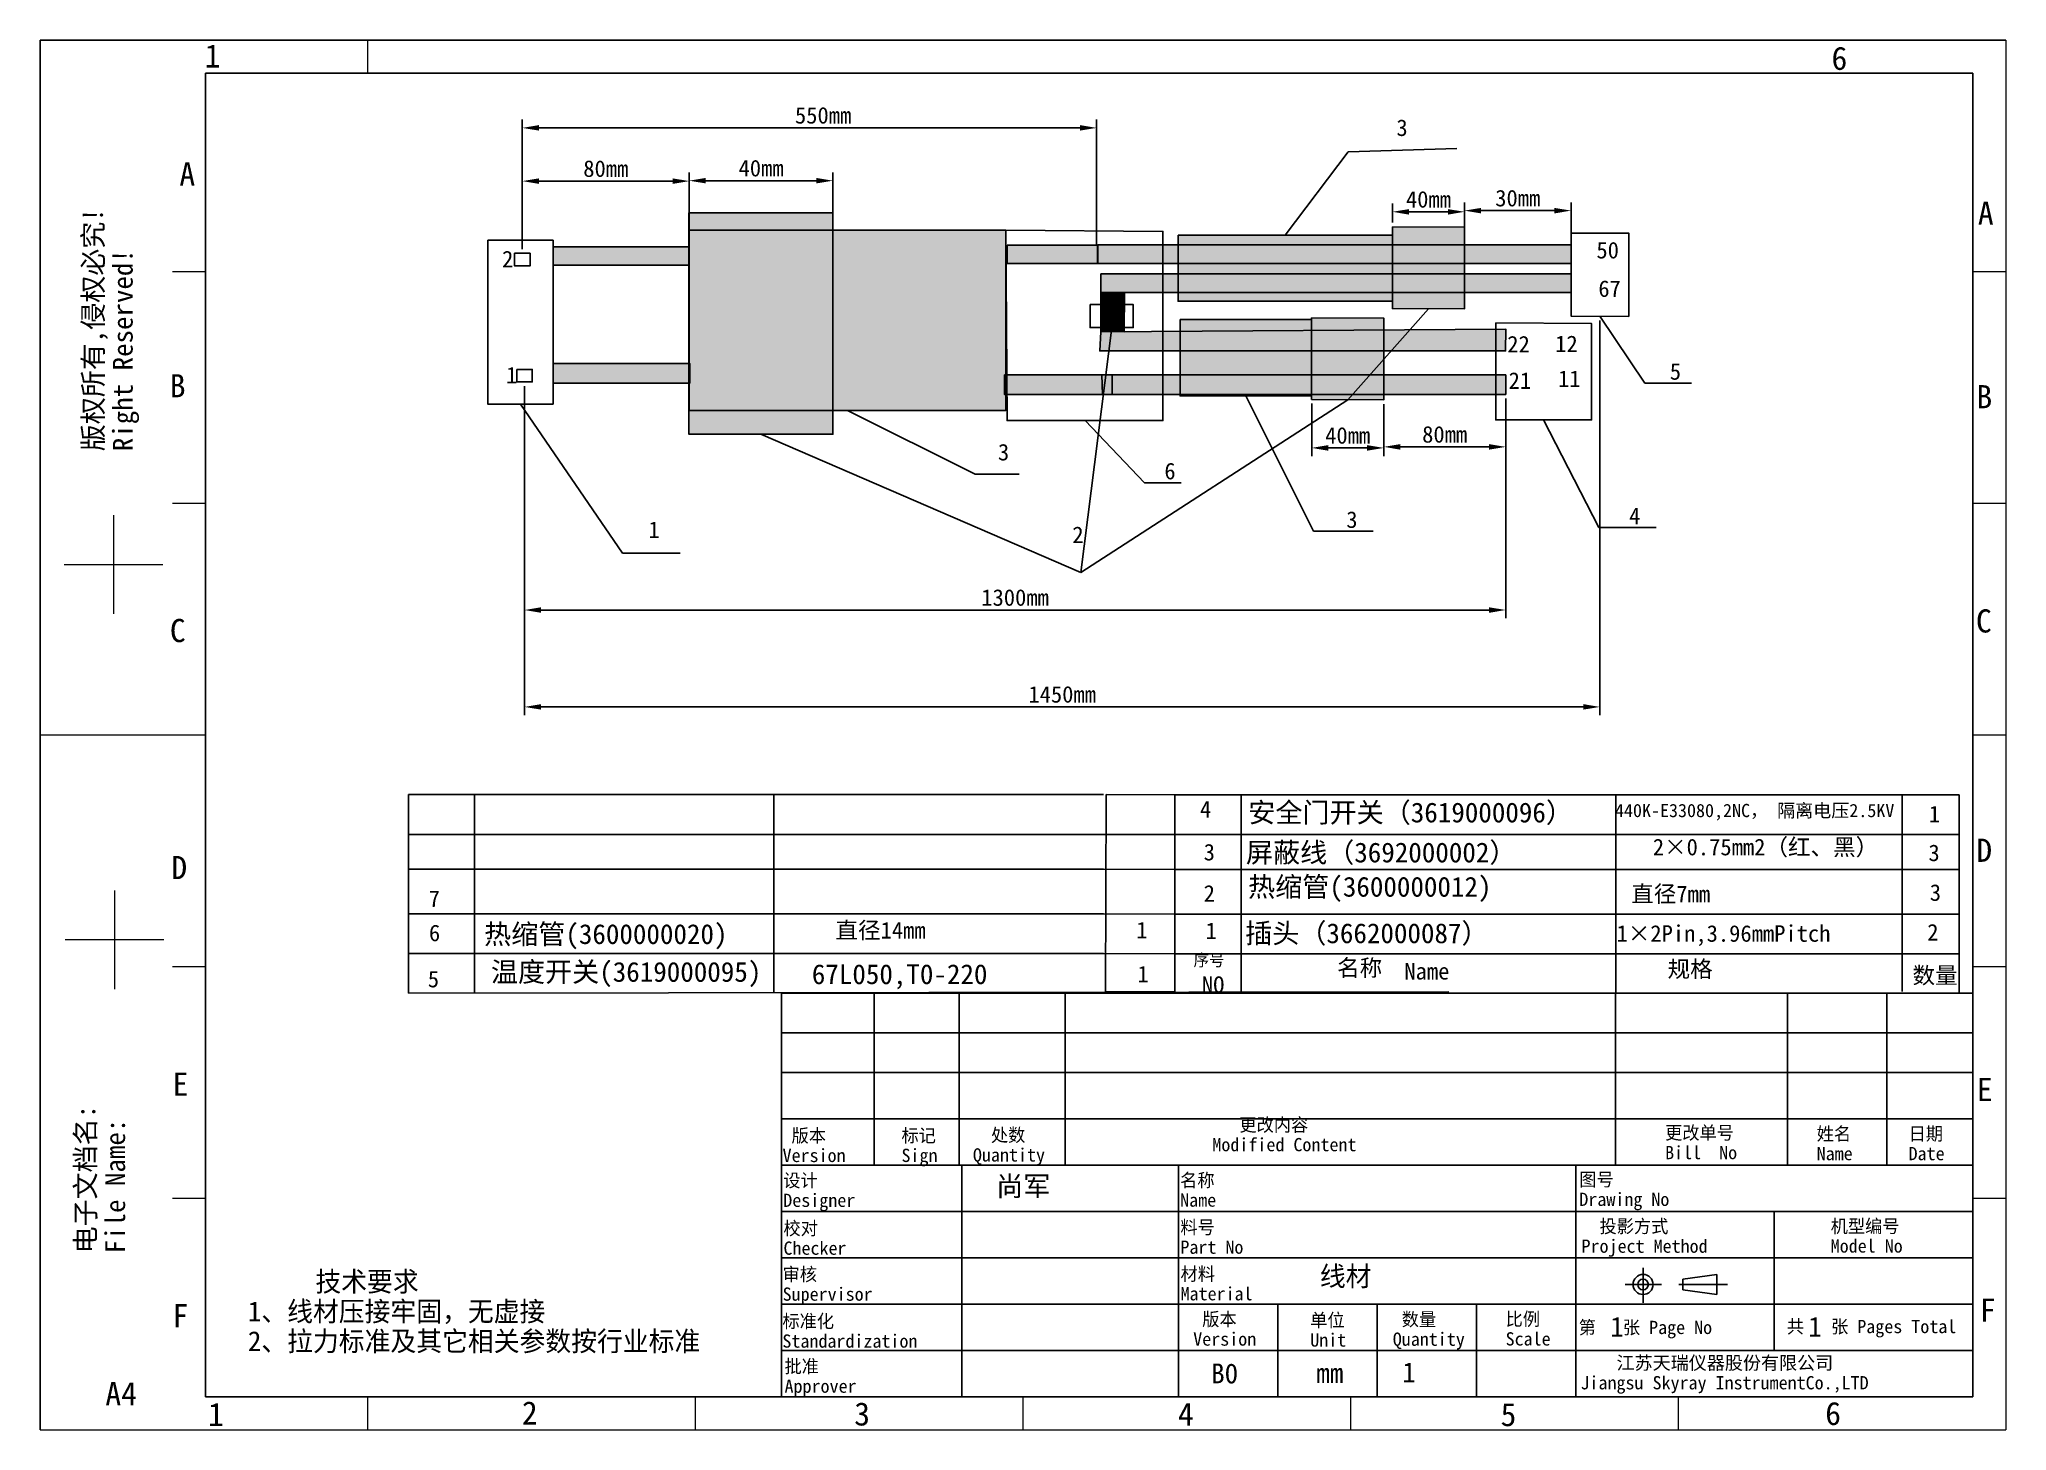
# Model space of a CAD drawing. Header units: millimetres. Extents: x 83 to 380, y -8 to 202.
import ezdxf

# ---------------------------------------------------------------- set-up
doc = ezdxf.new("R2010")
doc.units = ezdxf.units.MM
doc.styles.add('TEXTSTYLE_2', font='simfang_0.ttf')
doc.dimstyles.new('ISO-25', dxfattribs={"dimtxt": 2.5, "dimasz": 2.5, "dimexe": 1.25, "dimexo": 0.625, "dimtad": 1, "dimdsep": 46, "dimtxsty": 'Standard', "dimcen": 2.5, "dimadec": 0, "dimazin": 0, "dimtfac": 1, "dimtmove": 0, "dimatfit": 3, "dimfxl": 1, "dimarcsym": 0})

# ---------------------------------------------------------------- blocks, each defined once
blk = doc.blocks.new('*D1')
at = {"color": 0, "lineweight": -2}
for p, q in [((155.94, 170.27), (155.94, 189.84)), ((158.44, 188.59), (240.19, 188.59)), ((242.69, 170.98), (242.69, 189.84))]:
    blk.add_line(p, q, dxfattribs=at)
at = {"color": 0}
for points in [[(158.44, 189.01), (158.44, 188.18), (155.94, 188.59)], [(240.19, 189.01), (240.19, 188.18), (242.69, 188.59)]]:
    blk.add_solid(points, dxfattribs=at)
at = {"layer": 'Defpoints', "color": 0}
for p in [(242.69, 188.59), (155.94, 169.64), (242.69, 170.36)]:
    blk.add_point(p, dxfattribs=at)
at = {"color": 0, "insert": (201.38, 190.47), "char_height": 2.5, "attachment_point": 5}
blk.add_mtext('550mm', dxfattribs=at)
blk = doc.blocks.new('*D2')
at = {"color": 0, "lineweight": -2}
for p, q in [((155.94, 172.25), (155.94, 181.8)), ((181.16, 171.27), (181.16, 181.8)), ((158.44, 180.55), (178.66, 180.55))]:
    blk.add_line(p, q, dxfattribs=at)
at = {"color": 0}
for points in [[(158.44, 180.96), (158.44, 180.13), (155.94, 180.55)], [(178.66, 180.96), (178.66, 180.13), (181.16, 180.55)]]:
    blk.add_solid(points, dxfattribs=at)
at = {"layer": 'Defpoints', "color": 0}
for p in [(181.16, 180.55), (155.94, 171.62), (181.16, 170.64)]:
    blk.add_point(p, dxfattribs=at)
at = {"color": 0, "insert": (168.55, 182.42), "char_height": 2.5, "attachment_point": 5}
blk.add_mtext('80mm', dxfattribs=at)
blk = doc.blocks.new('*D3')
at = {"color": 0, "lineweight": -2}
for p, q in [((181.16, 173.75), (181.16, 181.86)), ((202.85, 173.75), (202.85, 181.86)), ((183.66, 180.61), (200.35, 180.61))]:
    blk.add_line(p, q, dxfattribs=at)
at = {"color": 0}
for points in [[(183.66, 181.03), (183.66, 180.2), (181.16, 180.61)], [(200.35, 181.03), (200.35, 180.2), (202.85, 180.61)]]:
    blk.add_solid(points, dxfattribs=at)
at = {"layer": 'Defpoints', "color": 0}
for p in [(202.85, 180.61), (181.16, 173.13), (202.85, 173.13)]:
    blk.add_point(p, dxfattribs=at)
at = {"color": 0, "insert": (192.01, 182.49), "char_height": 2.5, "attachment_point": 5}
blk.add_mtext('40mm', dxfattribs=at)
blk = doc.blocks.new('*D4')
at = {"color": 0, "lineweight": -2}
for p, q in [((286.07, 146.87), (286.07, 139.15)), ((304.5, 147.71), (304.5, 139.15)), ((288.57, 140.4), (302, 140.4))]:
    blk.add_line(p, q, dxfattribs=at)
at = {"color": 0}
for points in [[(288.57, 140.81), (288.57, 139.98), (286.07, 140.4)], [(302, 140.81), (302, 139.98), (304.5, 140.4)]]:
    blk.add_solid(points, dxfattribs=at)
at = {"layer": 'Defpoints', "color": 0}
for p in [(286.07, 147.49), (304.5, 148.33), (304.5, 140.4)]:
    blk.add_point(p, dxfattribs=at)
at = {"color": 0, "insert": (295.28, 142.27), "char_height": 2.5, "attachment_point": 5}
blk.add_mtext('80mm', dxfattribs=at)
blk = doc.blocks.new('*D5')
at = {"color": 0, "lineweight": -2}
for p, q in [((298.28, 171.53), (298.28, 177.34)), ((300.78, 176.09), (311.87, 176.09)), ((314.37, 171.53), (314.37, 177.34))]:
    blk.add_line(p, q, dxfattribs=at)
at = {"color": 0}
for points in [[(300.78, 176.5), (300.78, 175.67), (298.28, 176.09)], [(311.87, 176.5), (311.87, 175.67), (314.37, 176.09)]]:
    blk.add_solid(points, dxfattribs=at)
at = {"layer": 'Defpoints', "color": 0}
for p in [(314.37, 176.09), (298.28, 170.9), (314.37, 170.9)]:
    blk.add_point(p, dxfattribs=at)
at = {"color": 0, "insert": (306.32, 177.96), "char_height": 2.5, "attachment_point": 5}
blk.add_mtext('30mm', dxfattribs=at)
blk = doc.blocks.new('*D6')
at = {"color": 0, "lineweight": -2}
for p, q in [((287.39, 174.28), (287.39, 177.16)), ((289.89, 175.91), (295.78, 175.91)), ((298.28, 174.22), (298.28, 177.16))]:
    blk.add_line(p, q, dxfattribs=at)
at = {"color": 0}
for points in [[(289.89, 176.32), (289.89, 175.49), (287.39, 175.91)], [(295.78, 176.32), (295.78, 175.49), (298.28, 175.91)]]:
    blk.add_solid(points, dxfattribs=at)
at = {"layer": 'Defpoints', "color": 0}
for p in [(298.28, 175.91), (287.39, 173.65), (298.28, 173.6)]:
    blk.add_point(p, dxfattribs=at)
at = {"color": 0, "insert": (292.83, 177.78), "char_height": 2.5, "attachment_point": 5}
blk.add_mtext('40mm', dxfattribs=at)
blk = doc.blocks.new('*D7')
at = {"color": 0, "lineweight": -2}
for p, q in [((275.19, 146.93), (275.19, 138.99)), ((286.07, 146.87), (286.07, 138.99)), ((277.69, 140.24), (283.57, 140.24))]:
    blk.add_line(p, q, dxfattribs=at)
at = {"color": 0}
for points in [[(277.69, 140.66), (277.69, 139.82), (275.19, 140.24)], [(283.57, 140.66), (283.57, 139.82), (286.07, 140.24)]]:
    blk.add_solid(points, dxfattribs=at)
at = {"layer": 'Defpoints', "color": 0}
for p in [(275.19, 147.56), (286.07, 147.49), (286.07, 140.24)]:
    blk.add_point(p, dxfattribs=at)
at = {"color": 0, "insert": (280.63, 142.11), "char_height": 2.5, "attachment_point": 5}
blk.add_mtext('40mm', dxfattribs=at)
blk = doc.blocks.new('*D9')
at = {"color": 0, "lineweight": -2}
for p, q in [((156.27, 149.57), (156.27, 114.5)), ((304.5, 147.08), (304.5, 114.5)), ((158.77, 115.75), (302, 115.75))]:
    blk.add_line(p, q, dxfattribs=at)
at = {"color": 0}
for points in [[(158.77, 116.16), (158.77, 115.33), (156.27, 115.75)], [(302, 116.16), (302, 115.33), (304.5, 115.75)]]:
    blk.add_solid(points, dxfattribs=at)
at = {"layer": 'Defpoints', "color": 0}
for p in [(156.27, 150.2), (304.5, 147.71), (304.5, 115.75)]:
    blk.add_point(p, dxfattribs=at)
at = {"color": 0, "insert": (230.38, 117.62), "char_height": 2.5, "attachment_point": 5}
blk.add_mtext('1300mm', dxfattribs=at)
blk = doc.blocks.new('*D10')
at = {"color": 0, "lineweight": -2}
for p, q in [((318.73, 159.5), (318.73, 99.86)), ((156.27, 148.95), (156.27, 99.86)), ((158.77, 101.11), (316.23, 101.11))]:
    blk.add_line(p, q, dxfattribs=at)
at = {"color": 0}
for points in [[(158.77, 101.53), (158.77, 100.7), (156.27, 101.11)], [(316.23, 101.53), (316.23, 100.7), (318.73, 101.11)]]:
    blk.add_solid(points, dxfattribs=at)
at = {"layer": 'Defpoints', "color": 0}
for p in [(318.73, 160.12), (156.27, 149.57), (318.73, 101.11)]:
    blk.add_point(p, dxfattribs=at)
at = {"color": 0, "insert": (237.5, 102.99), "char_height": 2.5, "attachment_point": 5}
blk.add_mtext('1450mm', dxfattribs=at)

msp = doc.modelspace()

# ---------------------------------------------------------------- hatches: boundary and pattern name
h = msp.add_hatch(color=256)
h.set_gradient(color1=(51, 51, 51), one_color=1, tint=1)
h.paths.add_polyline_path([(181.117, 175.733), (202.854, 175.733), (202.854, 142.3), (181.117, 142.3)])
h = msp.add_hatch(color=256)
h.set_gradient(color1=(51, 51, 51), one_color=1, tint=1)
h.paths.add_polyline_path([(181.164, 173.13), (229.005, 173.13), (229.005, 145.907), (181.164, 145.907)])
h = msp.add_hatch(color=256)
h.set_gradient(color1=(51, 51, 51), one_color=1, tint=1)
h.paths.add_polyline_path([(287.388, 173.65), (298.275, 173.597), (298.275, 161.232), (287.388, 161.294)])
h = msp.add_hatch(color=256)
h.set_gradient(color1=(255, 0, 0), one_color=1, tint=1)
h.paths.add_polyline_path([(160.615, 170.644), (181.164, 170.644), (181.164, 167.846), (160.6, 167.846)])
h = msp.add_hatch(color=256)
h.set_gradient(color1=(255, 0, 0), one_color=1, tint=1)
h.paths.add_polyline_path([(229.173, 170.883), (242.84, 170.883), (242.84, 168.084), (229.173, 168.084)])
h = msp.add_hatch(color=256)
h.set_gradient(color1=(255, 0, 0), one_color=1, tint=1)
h.paths.add_polyline_path([(242.891, 170.902), (314.372, 170.902), (314.396, 168.104), (242.891, 168.104)])
h = msp.add_hatch(color=256)
h.set_gradient(color1=(51, 51, 51), one_color=1, tint=1)
h.paths.add_polyline_path([(255.018, 172.371), (287.388, 172.371), (287.388, 162.391), (255.018, 162.391)])
h = msp.add_hatch(color=256)
h.set_gradient(color1=(51, 51, 51), one_color=1, tint=1)
h.paths.add_polyline_path([(243.317, 166.536), (314.397, 166.536), (314.402, 163.737), (243.317, 163.737)])
h = msp.add_hatch(color=256)
h.set_gradient(color1=(51, 51, 51), one_color=1, tint=1)
h.paths.add_polyline_path([(243.317, 163.737), (246.922, 163.737), (246.922, 160.766), (243.317, 160.766)])
h = msp.add_hatch(color=256)
h.set_gradient(color1=(255, 0, 0), one_color=1, tint=1)
h.paths.add_polyline_path([(243.317, 160.766), (246.884, 160.766), (246.884, 157.799), (243.317, 157.807)])
h = msp.add_hatch(color=256)
h.set_gradient(color1=(255, 0, 0), one_color=1, tint=1)
h.paths.add_polyline_path([(243.317, 157.796), (304.524, 158.158), (304.489, 154.886), (243.176, 154.886)])
h = msp.add_hatch(color=256)
h.set_gradient(color1=(51, 51, 51), one_color=1, tint=1)
h.paths.add_polyline_path([(255.306, 159.633), (275.153, 159.633), (275.153, 148.108), (255.306, 148.108)])
h = msp.add_hatch(color=256)
h.set_gradient(color1=(51, 51, 51), one_color=1, tint=1)
h.paths.add_polyline_path([(275.185, 159.913), (286.073, 159.859), (286.073, 147.495), (275.185, 147.557)])
h = msp.add_hatch(color=256)
h.set_gradient(color1=(51, 51, 51), one_color=1, tint=1)
h.paths.add_polyline_path([(160.592, 152.97), (181.248, 152.97), (181.248, 150.029), (160.578, 150.029)])
h = msp.add_hatch(color=256)
h.set_gradient(color1=(51, 51, 51), one_color=1, tint=1)
h.paths.add_polyline_path([(228.775, 151.256), (245.042, 151.256), (245.052, 148.315), (228.775, 148.315)])
h = msp.add_hatch(color=256)
h.set_gradient(color1=(51, 51, 51), one_color=1, tint=1)
h.paths.add_polyline_path([(243.497, 151.273), (304.497, 151.273), (304.497, 148.332), (243.567, 148.332)])

# ---------------------------------------------------------------- linework, layer by layer
at = {"linetype": 'Continuous'}
for p, q in [((83.079, -8.133), (83.079, 201.867)), ((83.079, 201.867), (380.079, 201.867)), ((108.079, -3.133), (108.079, 196.867)), ((108.079, 196.867), (375.079, 196.867)), ((375.079, -3.133), (375.079, 196.867)), ((195.079, -3.133), (195.079, 57.867)), ((195.079, 57.867), (375.079, 57.867)), ((209.09, 31.867), (209.09, 57.867)), ((221.926, 31.867), (221.926, 57.867)), ((237.945, 31.867), (237.945, 57.867)), ((321.079, 31.867), (321.079, 57.867)), ((347.079, 31.867), (347.079, 57.867)), ((362.079, 31.867), (362.079, 57.867)), ((195.079, 51.867), (375.079, 51.867)), ((195.079, 45.867), (375.079, 45.867)), ((195.079, 38.867), (375.079, 38.867)), ((195.079, 31.867), (375.079, 31.867)), ((222.349, -3.133), (222.349, 31.867)), ((255.079, -3.133), (255.079, 31.867)), ((315.079, -3.133), (315.079, 31.867)), ((195.079, 24.867), (375.079, 24.867)), ((345.079, 3.867), (345.079, 24.867)), ((195.079, 17.867), (375.079, 17.867)), ((325.254, 16.357), (325.254, 11.078)), ((336.416, 15.365), (331.241, 14.661)), ((336.416, 15.365), (336.416, 12.343)), ((322.571, 13.854), (328.03, 13.854)), ((330.671, 13.854), (338.025, 13.854)), ((331.241, 14.661), (331.241, 13.047)), ((331.241, 13.047), (336.416, 12.343)), ((195.079, 10.867), (375.079, 10.867)), ((270.079, -3.133), (270.079, 10.867)), ((285.079, -3.133), (285.079, 10.867)), ((300.079, -3.133), (300.079, 10.867)), ((195.079, 3.867), (375.079, 3.867)), ((108.079, -3.133), (375.079, -3.133))]:
    msp.add_line(p, q, dxfattribs=at)
for p, q in [((271.203, 172.371), (280.714, 184.993)), ((280.714, 184.993), (297.096, 185.461)), ((292.831, 161.263), (280.629, 147.526)), ((244.977, 158.428), (240.292, 121.41)), ((318.73, 160.124), (325.536, 150.028)), ((325.536, 150.028), (332.556, 150.028)), ((155.65, 146.867), (171.074, 124.334)), ((205.085, 145.907), (224.353, 136.271)), ((240.292, 121.41), (280.629, 147.526)), ((265.229, 148.108), (275.479, 127.642)), ((240.947, 144.371), (249.914, 134.982)), ((310.232, 144.47), (318.581, 128.199)), ((191.986, 142.3), (240.292, 121.41)), ((224.353, 136.271), (231.011, 136.271)), ((249.914, 134.982), (255.467, 134.982)), ((318.581, 128.199), (327.222, 128.199)), ((275.479, 127.642), (284.475, 127.642)), ((171.074, 124.334), (179.8, 124.334)), ((244.166, 87.858), (254.52, 87.816)), ((243.741, 81.858), (254.52, 81.816)), ((138.734, 76.612), (243.743, 76.612)), ((243.743, 76.612), (254.52, 76.571)), ((254.513, 76.571), (373.01, 76.571)), ((243.741, 69.858), (254.52, 69.816)), ((243.741, 63.858), (254.52, 63.816)), ((295.934, 58.067), (138.741, 57.858)), ((244.055, 58.067), (254.52, 58.067))]:
    msp.add_line(p, q)
at = {"linetype": 'Continuous', "lineweight": -3}
for p, q in [((138.741, 87.858), (243.741, 87.858)), ((138.741, 57.858), (138.741, 87.858)), ((148.741, 57.858), (148.741, 87.858)), ((193.938, 57.858), (193.938, 87.858)), ((244.055, 58.067), (244.166, 87.858)), ((254.52, 87.816), (373.01, 87.816)), ((254.52, 57.816), (254.52, 87.816)), ((264.52, 57.816), (264.52, 87.816)), ((321.121, 57.816), (321.121, 87.816)), ((364.396, 58.136), (364.396, 87.816)), ((373.01, 57.816), (373.01, 87.816)), ((375.079, 57.867), (375.079, 87.867)), ((138.741, 81.858), (243.741, 81.858)), ((254.52, 81.816), (373.01, 81.816)), ((138.741, 69.858), (243.741, 69.858)), ((254.52, 69.816), (373.01, 69.816)), ((138.741, 63.858), (243.741, 63.858)), ((254.52, 63.816), (373.01, 63.816))]:
    msp.add_line(p, q, dxfattribs=at)
at = {"linetype": 'Continuous', "lineweight": 0}
msp.add_line((221.629, 58.067), (221.629, 58.067), dxfattribs=at)
at = {"linetype": 'Continuous', "const_width": 0.2}
for points in [[(132.579, 196.867), (132.579, 201.867)], [(380.079, -8.133), (380.079, 201.867)], [(108.079, 166.867), (103.079, 166.867)], [(375.079, 166.867), (380.079, 166.867)], [(108.079, 131.867), (103.079, 131.867)], [(375.079, 131.867), (380.079, 131.867)], [(94.196, 130.091), (94.196, 115.135)], [(86.718, 122.613), (101.674, 122.613)], [(108.079, 96.867), (83.079, 96.867)], [(375.079, 96.867), (380.079, 96.867)], [(94.343, 73.404), (94.343, 58.447)], [(86.865, 65.925), (101.821, 65.925)], [(108.079, 61.867), (103.079, 61.867)], [(375.079, 61.867), (380.079, 61.867)], [(108.079, 26.867), (103.079, 26.867)], [(375.079, 26.867), (380.079, 26.867)], [(132.579, -3.133), (132.579, -8.133)], [(182.079, -3.133), (182.079, -8.133)], [(231.579, -3.133), (231.579, -8.133)], [(281.079, -3.133), (281.079, -8.133)], [(330.579, -3.133), (330.579, -8.133)], [(83.079, -8.133), (380.079, -8.133)]]:
    msp.add_lwpolyline(points, dxfattribs=at)
for points in [[(181.117, 175.733), (202.854, 175.733), (202.854, 142.3), (181.117, 142.3)], [(181.164, 173.13), (229.005, 173.13), (229.005, 145.907), (181.164, 145.907)], [(229.005, 173.13), (252.72, 172.944), (252.72, 144.371), (229.175, 144.371)], [(287.388, 173.65), (298.275, 173.597), (298.275, 161.232), (287.388, 161.294)], [(314.381, 172.707), (323.078, 172.707), (323.078, 160.096), (314.381, 160.153)], [(150.708, 171.624), (160.593, 171.624), (160.593, 146.867), (150.708, 146.867)], [(154.772, 169.642), (157.111, 169.642), (157.111, 167.748), (154.772, 167.748)], [(160.615, 170.644), (181.164, 170.644), (181.164, 167.846), (160.6, 167.846)], [(229.173, 170.883), (242.84, 170.883), (242.84, 168.084), (229.173, 168.084)], [(242.891, 170.902), (314.372, 170.902), (314.396, 168.104), (242.891, 168.104)], [(255.018, 172.371), (287.388, 172.371), (287.388, 162.391), (255.018, 162.391)], [(243.317, 166.536), (314.397, 166.536), (314.402, 163.737), (243.317, 163.737)], [(243.317, 163.737), (246.922, 163.737), (246.922, 160.766), (243.317, 160.766)], [(241.714, 161.895), (248.241, 161.895), (248.241, 158.428), (241.714, 158.428)], [(243.317, 160.766), (246.884, 160.766), (246.884, 157.799), (243.317, 157.807)], [(243.317, 157.796), (304.524, 158.158), (304.489, 154.886), (243.176, 154.886)], [(255.306, 159.633), (275.153, 159.633), (275.153, 148.108), (255.306, 148.108)], [(275.185, 159.913), (286.073, 159.859), (286.073, 147.495), (275.185, 147.557)], [(303, 159.149), (317.463, 159.015), (317.463, 144.47), (303, 144.47)], [(155.101, 152.093), (157.44, 152.093), (157.44, 150.199), (155.101, 150.199)], [(160.592, 152.97), (181.248, 152.97), (181.248, 150.029), (160.578, 150.029)], [(228.775, 151.256), (245.042, 151.256), (245.052, 148.315), (228.775, 148.315)], [(243.497, 151.273), (304.497, 151.273), (304.497, 148.332), (243.567, 148.332)]]:
    msp.add_lwpolyline(points, close=True)
at = {"linetype": 'Continuous'}
for radius in [1.511, 0.807]:
    msp.add_circle((325.254, 13.854), radius, dxfattribs=at)

# ---------------------------------------------------------------- texts
at = {"linetype": 'Continuous', "char_height": 3.5, "line_spacing_factor": 0.9, "style": 'TEXTSTYLE_2'}
for s, insert, width, attachment_point in [('1', (107.956, 201.213), 2.42804, 1), ('6', (353.722, 200.857), 2.42804, 1), ('A', (106.519, 183.369), 2.42804, 3), ('A', (375.833, 177.455), 2.42804, 1), ('B', (102.684, 151.379), 2.42804, 1), ('B', (375.622, 149.723), 2.42804, 1), ('C', (102.696, 114.401), 2.42804, 1), ('C', (375.543, 115.851), 2.42804, 1), ('D\\P ', (375.602, 81.204), 2.42804, 1), ('D', (102.927, 78.589), 2.42804, 1), ('E', (103.1, 45.868), 2.42804, 1), ('E', (375.672, 45.06), 2.42804, 1), ('F', (103.082, 10.882), 2.42804, 1), ('F', (376.146, 11.728), 2.42804, 1), ('A4', (92.954, -0.903), 4.85609, 1), ('1', (108.471, -4.029), 2.42804, 1), ('2', (155.875, -3.805), 2.42804, 1), ('3', (206.082, -3.954), 2.42804, 1), ('4', (254.982, -4.002), 2.42804, 1), ('5', (303.729, -4.05), 2.42804, 1), ('6', (352.773, -3.883), 2.42804, 1)]:
    msp.add_mtext(s, dxfattribs=dict(at, insert=insert, width=width, attachment_point=attachment_point))
at = {"attachment_point": 1}
for s, insert, char_height, width in [('{\\fSimSun|b0|i0|c134|p2;3}', (287.991, 189.863), 2.5, 4.48889), ('{\\fSimSun|b0|i0|c0|p2;2}', (152.879, 170.022), 2.5, 4.48889), ('{\\fSimSun|b0|i0|c134|p2;50}', (318.204, 171.364), 2.5, 4.48889), ('{\\fSimSun|b0|i0|c134|p2;67}', (318.495, 165.554), 2.5, 4.48889), ('{\\fSimSun|b0|i0|c134|p2;22}', (304.737, 157.164), 2.5, 4.48889), ('{\\fSimSun|b0|i0|c134|p2;12}', (311.977, 157.212), 2.5, 4.48889), ('{\\fSimSun|b0|i0|c0|p2;1}', (153.481, 152.487), 2.5, 4.48889), ('{\\fSimSun|b0|i0|c134|p2;21}', (304.942, 151.662), 2.5, 4.48889), ('{\\fSimSun|b0|i0|c134|p2;11}', (312.41, 151.948), 2.5, 4.48889), ('{\\fSimSun|b0|i0|c134|p2;5}', (329.29, 153.043), 2.5, 4.48889), ('{\\fSimSun|b0|i0|c134|p2;3}', (227.794, 140.851), 2.5, 4.48889), ('{\\fSimSun|b0|i0|c134|p2;6}', (252.934, 137.997), 2.5, 4.48889), ('{\\fSimSun|b0|i0|c134|p2;4}', (323.145, 131.214), 2.5, 4.48889), ('{\\fSimSun|b0|i0|c0|p2;1}', (174.986, 129.132), 2.5, 4.48889), ('{\\fSimSun|b0|i0|c134|p2;2}', (239.032, 128.363), 2.5, 4.48889), ('{\\fSimSun|b0|i0|c134|p2;3}', (280.415, 130.657), 2.5, 4.48889), ('{\\fSimSun|b0|i0|c0|p2;4}', (258.304, 86.897), 2.5, 5.40375), ('{\\fSimSun|b0|i0|c134|p2;安全门开关（3619000096）}', (265.612, 86.663), 3, 52.764), ('{\\fSimSun|b0|i0|c0|p2;440K-E33080,2NC\\fSimSun|b0|i0|c134|p2;，\\fSimSun|b0|i0|c0|p2; \\fSimSun|b0|i0|c134|p2;隔离电压\\fSimSun|b0|i0|c0|p2;2.5KV}', (321.005, 86.459), 2, 83.3), ('{\\fSimSun|b0|i0|c0|p2;3}', (258.874, 80.417), 2.5, 4.48889), ('{\\fSimSun|b0|i0|c134|p2;屏蔽线（\\fSimSun|b0|i0|c0|p2;36920000\\fSimSun|b0|i0|c134|p2;02）}', (265.257, 80.622), 3, 52.764), ('{\\fSimSun|b0|i0|c0|p2;2×0.75mm2\\fSimSun|b0|i0|c134|p2;（红、黑）}', (326.727, 81.188), 2.5, 45.00735), ('{\\fSimSun|b0|i0|c134|p2;直径\\fSimSun|b0|i0|c0|p2;7mm}', (323.459, 74.11), 2.5, 24.62788), ('7', (141.798, 73.366), 2.5, 7.83548), ('{\\fSimSun|b0|i0|c0|p2;2}', (258.874, 74.187), 2.5, 4.48889), ('{\\fSimSun|b0|i0|c134|p2;直径14\\fSimSun|b0|i0|c0|p2;mm}', (203.242, 68.621), 2.5, 24.62788), ('{\\fSimSun|b0|i0|c134|p2;1}', (248.686, 68.636), 2.5, 5.46605), ('{\\fSimSun|b0|i0|c0|p2;1}', (259.164, 68.534), 2.5, 4.48889), ('{\\fFangSong_GB2312|b0|i0|c134|p49;插头（3662000087）}', (265.138, 68.415), 3, 51.75895), ('6', (141.836, 68.215), 2.5, 7.83548), ('1×2Pin,3.96mmPitch', (321.251, 68.131), 2.5, 38.45404), ('5', (141.666, 61.245), 2.5, 10), ('67L050,T0-220', (199.678, 62.23), 3, 36.75), ('{\\fSimSun|b0|i0|c134|p2;1}', (248.875, 61.999), 2.5, 5.46605)]:
    msp.add_mtext(s, dxfattribs=dict(at, insert=insert, char_height=char_height, width=width))
at = {"linetype": 'Continuous', "attachment_point": 1, "rotation": 90, "line_spacing_factor": 0.9, "style": 'TEXTSTYLE_2'}
for s, insert, char_height, width in [('版权所有,侵权必究!\\PRight Reserved!', (89.596, 139.741), 2.99125, 37.26366), ('电子文档名:\\PFile Name:', (88.449, 18.549), 2.9912, 22.77101)]:
    msp.add_mtext(s, dxfattribs=dict(at, insert=insert, char_height=char_height, width=width))
at = {"linetype": 'Continuous', "lineweight": -3, "char_height": 2.5, "attachment_point": 1}
for s, insert, width in [('{\\fSimSun|b0|i0|c134|p2;1}', (368.427, 86.182), 3.82703), ('{\\fSimSun|b0|i0|c134|p2;3}', (368.363, 80.316), 3.82703), ('{\\fSimSun|b0|i0|c134|p2;3}', (368.567, 74.316), 3.72973), ('{\\fSimSun|b0|i0|c134|p2;2}', (368.183, 68.316), 3.72973), ('{\\fSimSun|b0|i0|c0|p2;Name}', (289.192, 62.426), 6.81081), ('{\\fSimSun|b0|i0|c0|p2;NO}', (258.607, 60.402), 4.04324)]:
    msp.add_mtext(s, dxfattribs=dict(at, insert=insert, width=width))
at = {"linetype": 'Continuous', "attachment_point": 1, "line_spacing_factor": 0.9}
for s, insert, char_height, width in [('{\\fSimSun|b0|i0|c134|p2;热缩管(3600000012)}', (265.584, 75.443), 3, 44.47994), ('{\\fSimSun|b0|i0|c134|p2;热缩管(3600000020)}', (150.169, 68.291), 3, 44.47994), ('{\\fSimSun|b0|i0|c134|p2;温度开关(3619000095)}', (151.193, 62.582), 3, 44.47994), ('   更改内容\\PModified Content', (260.186, 38.981), 2, 45.80974), (' 版本\\PVersion', (195.255, 37.347), 2, 9.71218), ('标记\\PSign', (213.22, 37.358), 2, 10.61752), ('  处数\\PQuantity', (224.016, 37.429), 2, 14.09474), ('更改单号\\PBill  No', (328.583, 37.779), 2, 18.15195), ('姓名\\PName', (351.479, 37.627), 2, 5.54982), ('日期\\PDate', (365.365, 37.627), 2, 5.54982), ('设计\\PDesigner', (195.364, 30.574), 2, 11.09963), ('{\\fSimSun|b0|i0|c134|p2;尚军}', (227.53, 30.215), 3, 22.85978), ('名称\\PName', (255.321, 30.604), 2, 5.54982), ('图号\\PDrawing No', (315.624, 30.72), 2, 23.83262), ('料号\\PPart No', (255.354, 23.496), 2, 9.71218), ('  投影方式\\PProject Method', (315.955, 23.644), 2, 29.17821), ('机型编号\\PModel No', (353.595, 23.668), 2, 11.09963), ('校对\\PChecker', (195.393, 23.341), 2, 9.71218), ('     技术要求\\P1、线材压接牢固，无虚接\\P2、拉力标准及其它相关参数按行业标准\\P ', (114.478, 15.791), 3, 72.65314), ('审核\\PSupervisor', (195.261, 16.398), 2, 13.87454), ('材料\\PMaterial', (255.382, 16.457), 2, 11.09963), ('线材', (276.428, 16.608), 3, 8.30258), ('标准化\\PStandardization', (195.23, 9.308), 2, 20.81181), (' 版本\\PVersion', (257.293, 9.609), 2, 9.71218), ('单位\\PUnit', (274.966, 9.464), 2, 5.54982), (' 数量\\PQuantity', (287.442, 9.594), 2, 11.09963), ('比例\\PScale', (304.488, 9.635), 2, 6.93727), ('第   张 Page No', (315.522, 8.364), 2, 28.79031), ('1', (320.293, 8.952), 3, 2.08118), ('共   张 Pages Total', (346.971, 8.502), 2, 26.34686), ('1', (350.204, 8.952), 3, 2.08118), ('    {\\fFangSong_GB2312|b0|i0|c134|p49;江苏天瑞仪器股份有限公司}\\PJiangsu Skyray InstrumentCo.,LTD', (315.797, 3.008), 2, 61.46143), ('批准\\PApprover', (195.554, 2.49), 2, 11.09963), ('B0', (260.001, 1.911), 3, 4.16236), ('mm', (275.885, 1.983), 3, 4.16236), ('1', (288.878, 2.083), 3, 2.08118)]:
    msp.add_mtext(s, dxfattribs=dict(at, insert=insert, char_height=char_height, width=width))
at = {"color": 7, "linetype": 'Continuous', "lineweight": -3, "attachment_point": 1}
for s, insert, char_height, width in [('序号', (257.345, 63.765), 1.8, 9.69265), ('{\\fSimSun|b0|i0|c134|p2;名称}', (279.028, 62.949), 2.5, 11.06526), ('{\\fSimSun|b0|i0|c134|p2;规格}', (328.952, 62.769), 2.5, 12.06), ('{\\fSimSun|b0|i0|c134|p2;数量}', (365.951, 61.812), 2.5, 9.42222)]:
    msp.add_mtext(s, dxfattribs=dict(at, insert=insert, char_height=char_height, width=width))

# ---------------------------------------------------------------- dimensions: what is measured, and where the dimension line sits
for base, p1, p2, text, picture, middle in [((242.694, 188.594), (155.942, 169.642), (242.694, 170.36), '550mm', '*D1', (201.384, 188.594)), ((181.164, 180.547), (155.942, 171.624), (181.164, 170.644), '80mm', '*D2', (168.553, 180.547)), ((202.854, 180.614), (181.164, 173.13), (202.854, 173.13), '40mm', '*D3', (192.009, 180.614))]:
    dim = msp.add_linear_dim(base=base, p1=p1, p2=p2, text=text, dimstyle='ISO-25')
    dim.commit()
    dim.dimension.update_dxf_attribs({"geometry": picture, "text_midpoint": middle, "dimtype": 160})
for base, p1, p2, text, picture, middle in [((298.275, 175.905), (287.388, 173.65), (298.275, 173.597), '40mm', '*D6', (292.831, 177.78)), ((314.372, 176.087), (298.275, 170.902), (314.372, 170.902), '30mm', '*D5', (306.324, 177.962)), ((318.73, 101.114), (156.27, 149.574), (318.73, 160.124), '1450mm', '*D10', (237.5, 102.989)), ((304.497, 115.746), (156.27, 150.199), (304.497, 147.707), '1300mm', '*D9', (230.384, 117.621)), ((286.073, 140.24), (275.185, 147.557), (286.073, 147.495), '40mm', '*D7', (280.629, 142.115)), ((304.497, 140.396), (286.073, 147.495), (304.497, 148.332), '80mm', '*D4', (295.285, 142.271))]:
    dim = msp.add_linear_dim(base=base, p1=p1, p2=p2, text=text, dimstyle='ISO-25')
    dim.commit()
    dim.dimension.update_dxf_attribs({"geometry": picture, "text_midpoint": middle})

doc.saveas('drawing.dxf')
